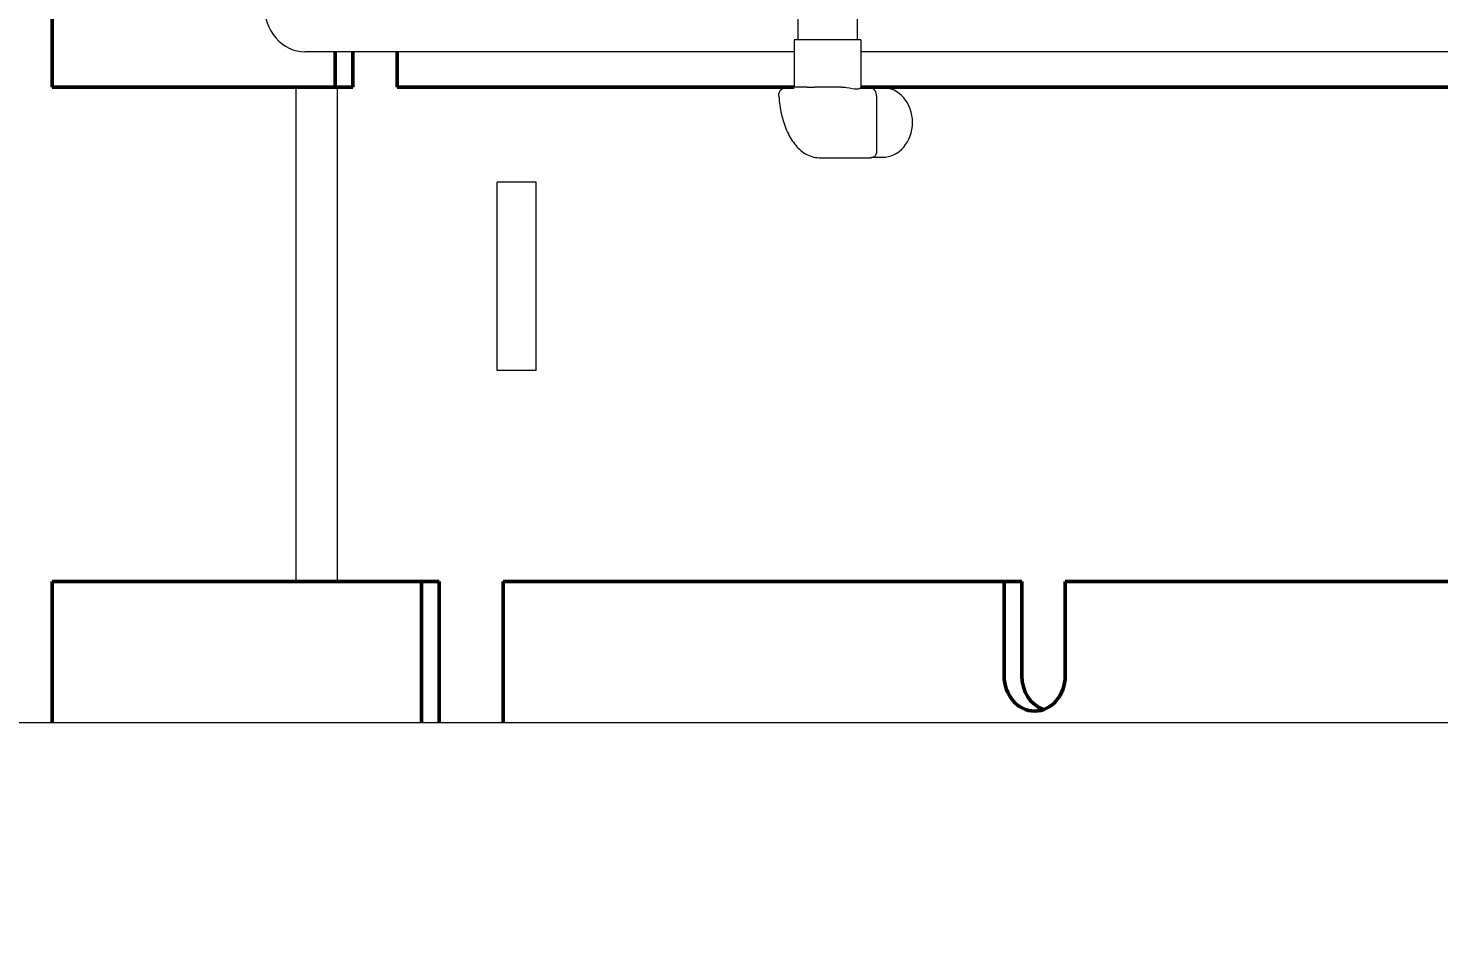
# Model space of a CAD drawing. Header units: inches. Extents: x 17 to 469, y 7 to 301.
# Drawn here: x 340.8 to 348.29, y 95.85 to 100.67 of the extents above; entities that cross this region are included whole.
import ezdxf

# ---------------------------------------------------------------- set-up
doc = ezdxf.new("R2010")
doc.units = ezdxf.units.IN
doc.header["$LTSCALE"] = 14
doc.header["$MEASUREMENT"] = 0
doc.layers.add('Dimension (ANSI)', color=7, linetype='Continuous', lineweight=25)
doc.layers.add('Visible (ANSI)', color=7, linetype='Continuous', lineweight=50)
doc.styles.add('MEMCOR Medium', font='arial.ttf')
doc.dimstyles.new('Default (ANSI)', dxfattribs={"dimscale": 14, "dimtxt": 0.15, "dimasz": 0.098425, "dimexe": 0.125, "dimexo": 0.0625, "dimgap": 0.031496, "dimtad": 0, "dimtih": 1, "dimtoh": 1, "dimdec": 4, "dimrnd": 1e-08, "dimzin": 3, "dimdsep": 46, "dimlunit": 5, "dimtxsty": 'MEMCOR Medium', "dimcen": 0.09, "dimdle": 0.393701, "dimclrd": 256, "dimclre": 256, "dimclrt": 256, "dimadec": 0, "dimazin": 1, "dimtfac": 0.8, "dimtofl": 0, "dimtmove": 0, "dimatfit": 3, "dimfxl": 1, "dimfrac": 1, "dimtolj": 1, "dimtzin": 4, "dimlwd": -1, "dimlwe": -1, "dimarcsym": 0})

# ---------------------------------------------------------------- blocks, each defined once
blk = doc.blocks.new('*D28')
at = {"layer": 'Defpoints', "color": 0, "transparency": 16777216}
for p in [(299.7537, 132.7444), (359.4756, 132.7444), (339.8161, 40.2294)]:
    blk.add_point(p, dxfattribs=at)
at = {"layer": 'Dimension (ANSI)', "transparency": 16777216}
for p, q in [((358.6006, 132.7444), (298.0037, 132.7444)), ((299.7537, 131.3664), (299.7537, 93.6457)), ((299.7537, 41.6073), (299.7537, 79.328)), ((338.9411, 40.2294), (298.0037, 40.2294))]:
    blk.add_line(p, q, dxfattribs=at)
for points in [[(299.5241, 131.3664), (299.9834, 131.3664), (299.7537, 132.7444)], [(299.5241, 41.6073), (299.9834, 41.6073), (299.7537, 40.2294)]]:
    blk.add_solid(points, dxfattribs=at)
at = {"layer": 'Dimension (ANSI)', "transparency": 16777216, "char_height": 2.1, "attachment_point": 5, "style": 'MEMCOR Medium'}
for s, insert in [('\\A1; \\fArial|b0|i0;\\H2.1000;92{\\H0.8x;\\S1#2;} in', (299.7537, 88.6326)), ('\\A1;[2349.9 mm]{\\P\\fArial|b0|i0;\\H2.1000;SHIPPING HEIGHT\\P\\fArial|b0|i0;\\H2.1000;REF.}', (299.7537, 81.4737))]:
    blk.add_mtext(s, dxfattribs=dict(at, insert=insert))

msp = doc.modelspace()

# ---------------------------------------------------------------- linework, layer by layer
at = {"layer": 'Visible (ANSI)'}
for p, q in [((340.927669, 102.854368), (340.927669, 100.354368)), ((342.431042, 100.354368), (342.431042, 100.541868)), ((342.524792, 100.541868), (342.524792, 100.354368)), ((342.760132, 100.541868), (342.760132, 100.354368)), ((341.146419, 100.354368), (340.927669, 100.354368)), ((341.146419, 100.354368), (342.431042, 100.354368)), ((342.524792, 100.354368), (342.431042, 100.354368)), ((342.760132, 100.354368), (344.868582, 100.354368)), ((345.22358, 100.354368), (350.605939, 100.354368)), ((340.927669, 97.729368), (341.146419, 97.729368)), ((340.927669, 97.729368), (340.927669, 96.979368)), ((342.890036, 97.729368), (341.146419, 97.729368)), ((342.890036, 96.979368), (342.890036, 97.729368)), ((342.890036, 97.729368), (342.983786, 97.729368)), ((342.983786, 97.729368), (342.983786, 96.979368)), ((345.983911, 97.729368), (343.323048, 97.729368)), ((343.323048, 97.729368), (343.323048, 96.979368)), ((345.983911, 97.229368), (345.983911, 97.729368)), ((345.983911, 97.729368), (346.077661, 97.729368)), ((346.077661, 97.729368), (346.077661, 97.229368)), ((350.296718, 97.729368), (346.308671, 97.729368)), ((346.308671, 97.729368), (346.308671, 97.229368))]:
    msp.add_line(p, q, dxfattribs=at)
at = {"layer": 'Visible (ANSI)', "linetype": 'Continuous', "lineweight": 18}
for p, q in [((344.8891, 100.729333), (344.8891, 100.604333)), ((345.203061, 100.729333), (345.203061, 100.604333)), ((344.868582, 100.541868), (342.269648, 100.541868)), ((345.22358, 100.604333), (344.868582, 100.604333)), ((344.868582, 100.604333), (344.868582, 100.354333)), ((345.22358, 100.604333), (345.22358, 100.353684)), ((350.605939, 100.541868), (345.22358, 100.541868)), ((342.22459, 97.729368), (342.22459, 100.354368)), ((342.441097, 100.354368), (342.441097, 97.729368)), ((344.937694, 100.354333), (344.832777, 100.354333)), ((345.08346, 100.354333), (344.978543, 100.354333)), ((345.120045, 100.354333), (345.08346, 100.354333)), ((345.260039, 100.354333), (345.22358, 100.354333)), ((345.275035, 100.352093), (345.337197, 100.352093)), ((345.306289, 100.308083), (345.306289, 100.0094)), ((345.004623, 99.979333), (345.275161, 99.979333)), ((345.287565, 99.981573), (345.337197, 99.981573)), ((343.498354, 99.849368), (343.292204, 99.849368)), ((343.292204, 98.849368), (343.292204, 99.849368)), ((343.498354, 98.849368), (343.498354, 99.849368)), ((343.498354, 98.849368), (343.292204, 98.849368)), ((350.706504, 96.979368), (338.149136, 96.979368))]:
    msp.add_line(p, q, dxfattribs=at)
for centre, major_axis, start_param, end_param in [((342.269648, 100.791868), (0, -0.25), 4.71238898, 6.28318531), ((345.337197, 100.166833), (0, -0.18526), 0, 3.14159265)]:
    msp.add_ellipse(centre, major_axis=major_axis, ratio=0.8660254, start_param=start_param, end_param=end_param, dxfattribs=at)
at = {"layer": 'Visible (ANSI)'}
for centre, end_param in [((346.146291, 97.229368), 7.85398163), ((346.240041, 97.229368), 5.99034254)]:
    msp.add_ellipse(centre, major_axis=(0, -0.1875), ratio=0.8660254, start_param=4.71238898, end_param=end_param, dxfattribs=at)
at = {"layer": 'Visible (ANSI)', "linetype": 'Continuous', "lineweight": 18}
for points, knots in [([(344.787574, 100.306085), (344.787313, 100.30977), (344.787406, 100.313715), (344.788843, 100.322148), (344.790216, 100.326685), (344.794841, 100.335498), (344.798047, 100.339736), (344.805725, 100.346472), (344.809964, 100.349057), (344.819016, 100.35274), (344.823912, 100.353799), (344.830018, 100.354281), (344.831409, 100.354333), (344.832777, 100.354333)], [-0.0996467033, -0.0996467033, -0.0996467033, -0.0996467033, -0.0797173627, -0.0797173627, -0.059788022, -0.059788022, -0.0404369291, -0.0404369291, -0.0233806816, -0.0233806816, -0.0053942126, -0.0053942126, 0, 0, 0, 0]), ([(344.937694, 100.354333), (344.944092, 100.354375), (344.950717, 100.354292), (344.957331, 100.354292), (344.963946, 100.354292), (344.9711, 100.354375), (344.978543, 100.354333)], [1.118517942, 1.118517942, 1.118517942, 1.118517942, 1.176718059, 1.176718059, 1.176718059, 1.234918175, 1.234918175, 1.234918175, 1.234918175]), ([(345.120045, 100.354333), (345.129239, 100.354336), (345.138193, 100.353514), (345.168191, 100.3495), (345.18672, 100.345055), (345.1998, 100.345055), (345.212879, 100.345055), (345.220963, 100.3495), (345.223396, 100.352893), (345.223578, 100.353346), (345.223578, 100.353685)], [2.000751798, 2.000751798, 2.000751798, 2.000751798, 2.079672535, 2.079672535, 2.279000165, 2.279000165, 2.279000165, 2.478327794, 2.478327794, 2.514238801, 2.514238801, 2.514238801, 2.514238801]), ([(345.306289, 100.308083), (345.306289, 100.312466), (345.305761, 100.317043), (345.303177, 100.326282), (345.301091, 100.330944), (345.29532, 100.339284), (345.291702, 100.342956), (345.283644, 100.348698), (345.279249, 100.350788), (345.270244, 100.353578), (345.26564, 100.354223), (345.260828, 100.354329), (345.260433, 100.354333), (345.260039, 100.354333)], [-1.04719755, -1.04719755, -1.04719755, -1.04719755, -0.83775804, -0.83775804, -0.62831853, -0.62831853, -0.42703691, -0.42703691, -0.2282757, -0.2282757, -0.01883619, -0.01883619, 0, 0, 0, 0]), ([(344.787574, 100.306085), (344.789877, 100.27357), (344.794517, 100.241587), (344.808365, 100.180677), (344.817558, 100.151755), (344.84052, 100.098622), (344.854262, 100.074383), (344.887092, 100.032109), (344.906272, 100.013938), (344.950285, 99.988051), (344.975086, 99.980136), (345.001885, 99.979353), (345.003254, 99.979333), (345.004623, 99.979333)], [1.71152429, 1.71152429, 1.71152429, 1.71152429, 1.99753796, 1.99753796, 2.28355164, 2.28355164, 2.56956531, 2.56956531, 2.85557898, 2.85557898, 3.12698871, 3.12698871, 3.14159265, 3.14159265, 3.14159265, 3.14159265]), ([(345.306289, 100.0094), (345.306289, 100.006198), (345.30574, 100.002926), (345.303791, 99.996993), (345.302387, 99.994387), (345.299121, 99.989674), (345.297261, 99.98784), (345.2932, 99.984409), (345.291263, 99.98334), (345.286919, 99.981162), (345.285285, 99.980739), (345.281708, 99.979779), (345.280672, 99.979689), (345.278978, 99.979481), (345.278439, 99.979443), (345.277458, 99.979379), (345.277079, 99.979365), (345.276372, 99.979343), (345.27607, 99.979339), (345.275568, 99.979334), (345.275361, 99.979333), (345.275161, 99.979333)], [0.0430406362, 0.0430406362, 0.0430406362, 0.0430406362, 0.0434898537, 0.0434898537, 0.0439623928, 0.0439623928, 0.0445596211, 0.0445596211, 0.0454601413, 0.0454601413, 0.0470974462, 0.0470974462, 0.0501170551, 0.0501170551, 0.0531762755, 0.0531762755, 0.0568948483, 0.0568948483, 0.0612500798, 0.0612500798, 0.0648167937, 0.0648167937, 0.0648167937, 0.0648167937])]:
    msp.add_open_spline(points, degree=3, knots=knots, dxfattribs=at)

# ---------------------------------------------------------------- dimensions: what is measured, and where the dimension line sits
at = {"layer": 'Dimension (ANSI)'}
dim = msp.add_linear_dim(base=(299.753719, 132.744368), p1=(339.816064, 40.229368), p2=(359.475631, 132.744368), angle=90, text=' \\fArial|b0|i0;\\H2.1000;<> in\\X[2349.9 mm]{\\P\\fArial|b0|i0;\\H2.1000;SHIPPING HEIGHT\\P\\fArial|b0|i0;\\H2.1000;REF.}', dimstyle='Default (ANSI)', override={"dimgap": 0.031496, "dimdec": 4, "dimpost": '', "dimtol": 0, "dimlim": 0, "dimtp": 0, "dimtm": 0, "dimtdec": 2, "dimatfit": 1}, dxfattribs=at)
dim.commit()
dim.dimension.update_dxf_attribs({"geometry": '*D28', "text_midpoint": (299.753719, 86.486868), "dimtype": 160})

doc.saveas('drawing.dxf')
